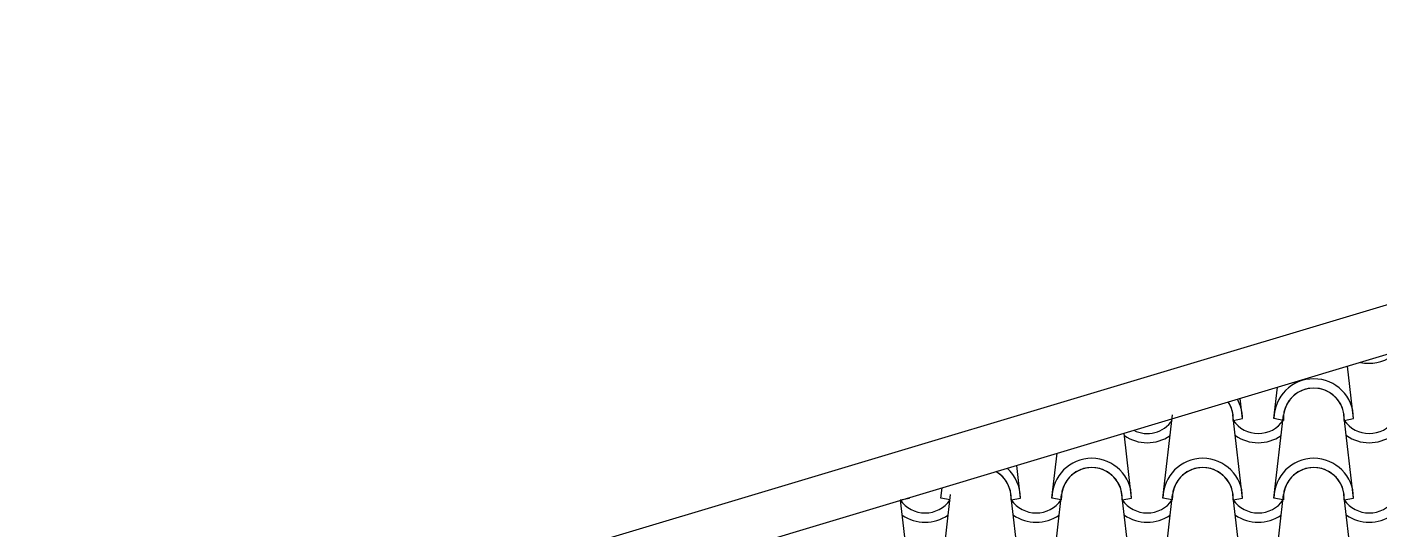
# Model space of a CAD drawing. Header units: millimetres. Extents: x -255 to 41745, y 236 to 29936.
# Drawn here: x 28252 to 30378, y 13210 to 14001 of the extents above; entities that cross this region are included whole.
import ezdxf

# ---------------------------------------------------------------- set-up
doc = ezdxf.new("R2010")
doc.units = ezdxf.units.MM
doc.layers.add('1', color=1, linetype='Continuous')
doc.layers.add('CALIDADES', color=7, linetype='Continuous')

# ---------------------------------------------------------------- blocks, each defined once
blk = doc.blocks.new('PP')
at = {"layer": '1'}
for p, q in [((-1508, -537.5), (-1517.4, -455.2)), ((-1633, -537.5), (-1627.4, -488.2)), ((-1682.5, -537.5), (-1686.1, -505.8)), ((-1807.5, -662.5), (-1792.6, -531.8)), ((-1682.5, -662.5), (-1697.5, -531.8)), ((-1697.2, -540.4), (-1682.5, -537.5)), ((-1697.2, -540.4), (-1682.5, -537.5)), ((-1633, -662.5), (-1618.1, -531.8)), ((-1618.4, -540.4), (-1633, -537.5)), ((-1618.4, -540.4), (-1633, -537.5)), ((-1508, -662.5), (-1523, -531.8)), ((-1522.7, -540.4), (-1508, -537.5)), ((-1522.7, -540.4), (-1508, -537.5)), ((-1857, -662.5), (-1868.7, -560.6)), ((-1982, -662.5), (-1974, -592.2)), ((-2031.5, -662.5), (-2037.4, -611.2)), ((-2156.5, -662.5), (-2154.7, -646.4)), ((-2156.5, -787.5), (-2141.6, -656.8)), ((-2031.5, -787.5), (-2046.5, -656.8)), ((-1982, -787.5), (-1967.1, -656.8)), ((-1857, -787.5), (-1872, -656.8)), ((-1807.5, -787.5), (-1792.6, -656.8)), ((-1682.5, -787.5), (-1697.5, -656.8)), ((-1633, -787.5), (-1618.1, -656.8)), ((-1508, -787.5), (-1523, -656.8)), ((-2220.7, -665.4), (-2206, -662.5)), ((-2220.7, -665.4), (-2206, -662.5)), ((-2206, -787.5), (-2219.9, -666)), ((-2206, -662.5), (-2206.1, -661.8)), ((-2141.9, -665.4), (-2156.5, -662.5)), ((-2141.9, -665.4), (-2156.5, -662.5)), ((-2046.2, -665.4), (-2031.5, -662.5)), ((-2046.2, -665.4), (-2031.5, -662.5)), ((-1967.4, -665.4), (-1982, -662.5)), ((-1967.4, -665.4), (-1982, -662.5)), ((-1871.7, -665.4), (-1857, -662.5)), ((-1871.7, -665.4), (-1857, -662.5)), ((-1792.9, -665.4), (-1807.5, -662.5)), ((-1792.9, -665.4), (-1807.5, -662.5)), ((-1697.2, -665.4), (-1682.5, -662.5)), ((-1697.2, -665.4), (-1682.5, -662.5)), ((-1618.4, -665.4), (-1633, -662.5)), ((-1618.4, -665.4), (-1633, -662.5)), ((-1522.7, -665.4), (-1508, -662.5)), ((-1522.7, -665.4), (-1508, -662.5))]:
    blk.add_line(p, q, dxfattribs=at)
for centre, radius, start, end in [((-1483.3, -388.1), 62.5, 257.3612, 305.0692), ((-1570.5, -537.5), 62.5, 0, 180), ((-1570.5, -537.5), 62.5, 0, 180), ((-1745, -537.5), 62.5, 0, 29.079), ((-1745, -537.5), 62.5, 0, 29.079), ((-1570.5, -537.5), 47.9, 356.4887, 183.5113), ((-1570.5, -537.5), 47.9, 356.4887, 183.5113), ((-1570.5, -537.5), 47.9, 6.838, 173.162), ((-1745, -537.5), 47.9, 6.838, 32.938), ((-1745, -537.5), 47.9, 356.4887, 32.938), ((-1745, -537.5), 47.9, 356.4887, 32.938), ((-1832.3, -513.1), 47.9, 243.696, 325.244), ((-1832.3, -513.1), 47.9, 243.696, 325.244), ((-1657.8, -513.1), 47.9, 214.756, 325.244), ((-1657.8, -513.1), 47.9, 214.756, 325.244), ((-1483.3, -513.1), 47.9, 214.756, 325.244), ((-1483.3, -513.1), 47.9, 214.756, 325.244), ((-1832.3, -513.1), 62.5, 234.9308, 305.0692), ((-1657.8, -513.1), 62.5, 234.9308, 305.0692), ((-1483.3, -513.1), 62.5, 234.9308, 305.0692), ((-2094, -662.5), 62.5, 0, 48.3985), ((-2094, -662.5), 62.5, 0, 48.3985), ((-1919.5, -662.5), 62.5, 0, 180), ((-1919.5, -662.5), 62.5, 0, 180), ((-1919.5, -662.5), 47.9, 356.4887, 183.5113), ((-1919.5, -662.5), 47.9, 356.4887, 183.5113), ((-1919.5, -662.5), 47.9, 6.838, 173.162), ((-1745, -662.5), 62.5, 0, 180), ((-1745, -662.5), 62.5, 0, 180), ((-1745, -662.5), 47.9, 356.4887, 183.5113), ((-1745, -662.5), 47.9, 356.4887, 183.5113), ((-1745, -662.5), 47.9, 6.838, 173.162), ((-1570.5, -662.5), 62.5, 0, 180), ((-1570.5, -662.5), 62.5, 0, 180), ((-1570.5, -662.5), 47.9, 356.4887, 183.5113), ((-1570.5, -662.5), 47.9, 356.4887, 183.5113), ((-1570.5, -662.5), 47.9, 6.838, 173.162), ((-2094, -662.5), 47.9, 6.838, 59.965), ((-2094, -662.5), 47.9, 356.4887, 59.965), ((-2094, -662.5), 47.9, 356.4887, 59.965), ((-2181.4, -638.1), 47.9, 214.756, 325.244), ((-2181.4, -638.1), 47.9, 214.756, 325.244), ((-2181.4, -638.1), 47.9, 214.756, 325.244), ((-2181.4, -638.1), 47.9, 214.756, 325.244), ((-2006.8, -638.1), 47.9, 214.756, 325.244), ((-2006.8, -638.1), 47.9, 214.756, 325.244), ((-1832.3, -638.1), 47.9, 214.756, 325.244), ((-1832.3, -638.1), 47.9, 214.756, 325.244), ((-1657.8, -638.1), 47.9, 214.756, 325.244), ((-1657.8, -638.1), 47.9, 214.756, 325.244), ((-1483.3, -638.1), 47.9, 214.756, 325.244), ((-1483.3, -638.1), 47.9, 214.756, 325.244), ((-2181.4, -638.1), 62.5, 234.9308, 305.0692), ((-2181.4, -638.1), 62.5, 234.9308, 305.0692), ((-2006.8, -638.1), 62.5, 234.9308, 305.0692), ((-1832.3, -638.1), 62.5, 234.9308, 305.0692), ((-1657.8, -638.1), 62.5, 234.9308, 305.0692), ((-1483.3, -638.1), 62.5, 234.9308, 305.0692)]:
    blk.add_arc(centre, radius, start, end, dxfattribs=at)

msp = doc.modelspace()

# ---------------------------------------------------------------- linework, layer by layer
at = {"layer": 'CALIDADES'}
for p, q in [((25376.5, 12060.6), (31844.9, 14001.1)), ((25398, 11988.8), (31844.9, 13922.8))]:
    msp.add_line(p, q, dxfattribs=at)

# ---------------------------------------------------------------- block references
msp.add_blockref('PP', (31844.9, 13922.8), dxfattribs=at)

doc.saveas('drawing.dxf')
